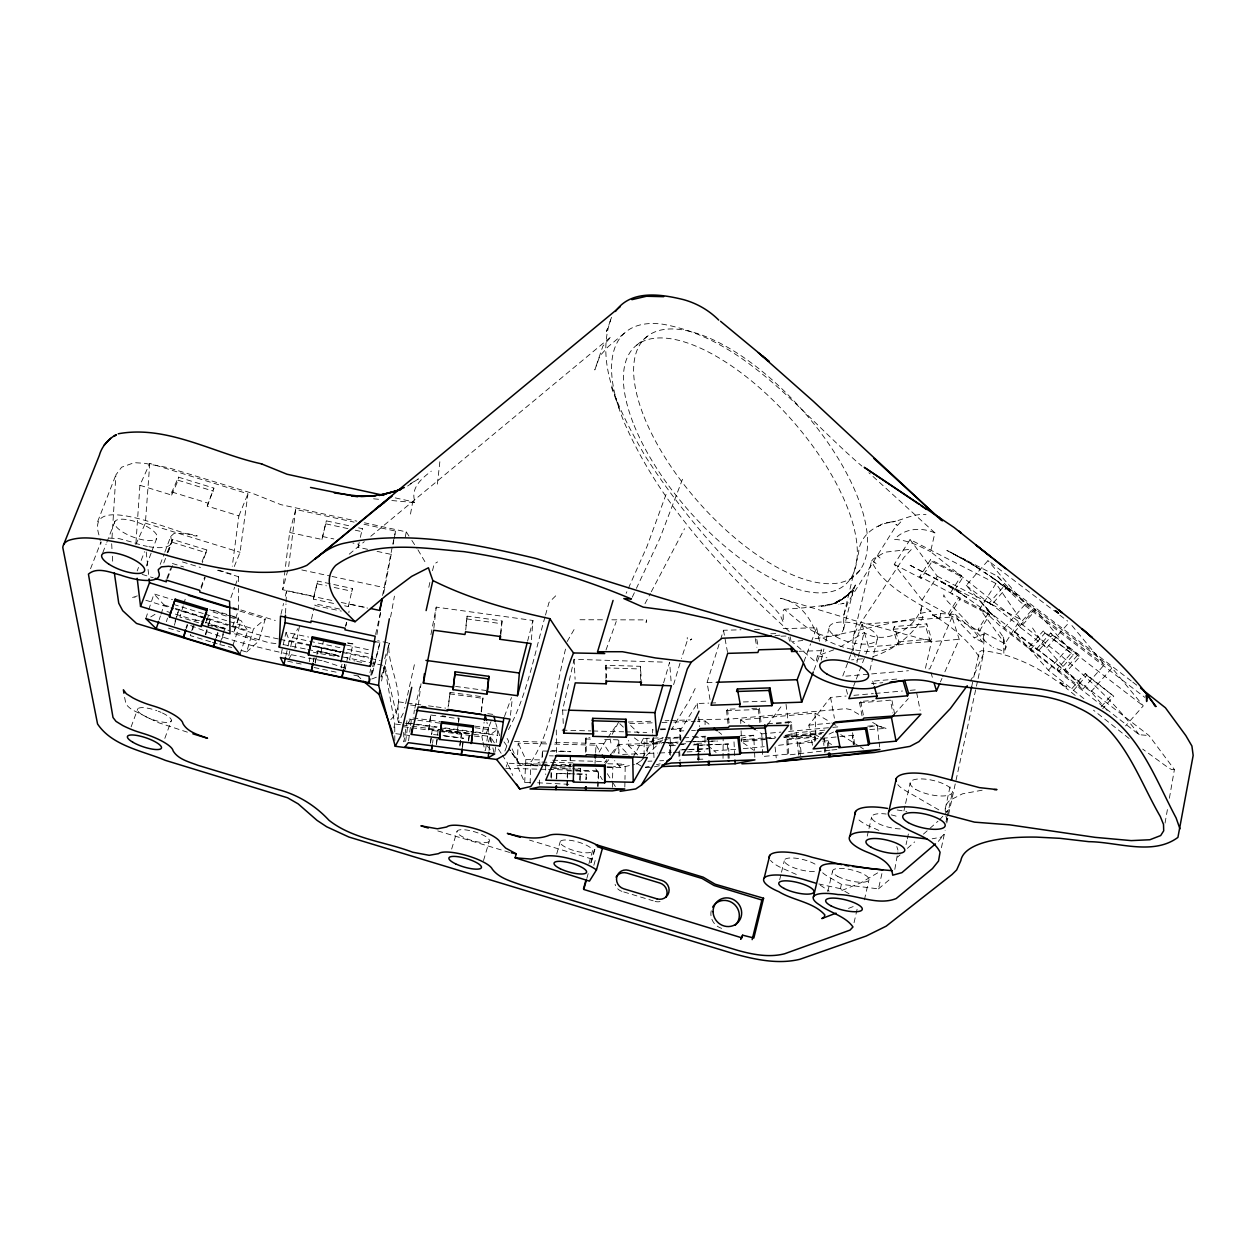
<?xml version="1.0" encoding="UTF-8"?>
<svg xmlns="http://www.w3.org/2000/svg" width="1256" height="1256" viewBox="0 0 1256 1256"><rect width="100%" height="100%" fill="white"/><g stroke="black" fill="none" stroke-linecap="round" stroke-linejoin="round"><path stroke-width="0.75" stroke-dasharray="5 3.75" d="M637.655 754.887L628.659 745.813L628.659 740.286M644.108 755.641L644.14 738.45L663.419 737.759M653.214 737.46L653.199 744.918L652.429 734.854M652.429 733.002L652.445 729.281L653.23 730.003M669.495 754.62L669.527 744.981L677.11 744.698M670.343 755.421L670.39 745.766L669.527 744.981M679.826 739.454L679.889 728.307L672.038 728.59M680.673 740.192L680.721 729.03L679.889 728.307M694.16 744.07L698.854 744.714L698.776 760.147L697.865 759.331L697.896 753.569M697.912 751.638L697.959 743.945M705.009 737.523L704.977 743.018L693.752 743.426M705.087 724.681L705.118 721.007L697.268 721.274M723.032 758.373L723.173 737.508M612.426 787.214L612.567 779.882M612.598 778.045L612.818 767.039L625.253 764.182L624.97 779.427M624.829 787.041L624.939 781.326M567.398 785.628L567.508 780.023M567.555 778.155L567.712 770.682L567.005 778.28M585.751 779.646L586.426 774.151L586.317 779.521M597.573 786.46L598.484 771.435L598.186 786.35M539.405 785.047L539.53 779.301M556.204 778.94L556.832 773.429L586.426 774.151M556.706 778.83L556.832 773.429M566.849 785.738L566.974 780.149M530.142 783.461L530.582 765.014L539.923 762.062M978.126 678.491L983.479 653.779L984.092 633.856L974.232 637.907L959.38 622.301L955.408 614.467L944.873 613.807A84.717 25.905 -11.7 0 1 940.807 613.635L932.721 615.173L931.041 611.232C909.218 598.044 882.434 584.574 871.507 561.149L873.485 558.732L884.993 552.2L911.683 549.108L903.833 557.57L856.498 629.46L853.625 635.662L852.588 643.292L853.452 650.498M611.546 317.328C593.476 365.056 621.798 415.218 645.129 455.944C680.689 511.679 724.728 561.432 772.848 606.585L780.086 614.875L783.304 622.301L783.116 610.95L784.231 609.254C799.617 621.406 820.184 643.559 841.159 634.029L843.655 629.099L843.749 615.33L858.633 552.609C859.434 536.296 874.945 524.631 889.923 522.465L886.485 522.7M285.536 613.321L285.976 603.932M286.054 602.064L286.588 590.791L333.704 600.855M530.236 782.598L524.694 782.472L517.095 765.312L518.178 743.16L551.258 744.023M524.694 782.472L525.824 759.55L518.178 743.16M542.043 757.651L542.419 750.193L542.451 758.467M550.85 777.291L551.149 771.498M551.29 778.17L551.792 768.499M570.616 755.453L570.036 766.615L570.161 754.636M579.707 779.898L580.319 768.342L572.595 768.154M111.988 537.898L115.897 474.878L121.612 467.216L134.235 462.679L144.409 463.291L168.304 467.687L252.723 493.435L280.842 504.645L356.845 521.146M580.194 780.792L580.319 768.342M595.03 763.554L595.234 759.88M595.627 752.532L596.019 745.185L553.205 744.07M894.806 869.419L897.867 851.898M135.962 542.749L139.903 485.287L149.762 463.417L247.95 493.812L240.053 552.295L232.721 570.381M135.836 544.664L145.366 523.14L149.762 463.417M531.398 639.712L532.952 620.464L436.225 607.119L430.714 635.677M139.903 485.287L171.648 495.084L171.915 492.007L178.431 477.154L213.897 488.129L207.256 506.09L238.891 515.871L232.266 566.252M168.273 552.059L172.716 539.468L206.863 549.971L202.467 562.578M171.648 495.084L178.148 480.247L178.431 477.154M500.532 633.448L502.07 620.935L467.138 616.115L465.489 629.303M500.814 634.83L502.07 620.935M465.725 630.025L467.138 616.115M510.47 715.261L512.354 697.928M207.256 506.09L213.897 488.129M437.386 484.11L439.961 460.748M433.854 628.314L436.225 607.119M481.142 711.477L483.12 696.845L450.088 692.433L448.094 707.081M481.409 711.932L483.12 696.845M448.518 705.652L450.088 692.433M333.625 603.445L313.451 599.143L313.843 596.38L282.694 589.739L289.634 532.481L295.709 509.449L354.129 522.119M295.709 509.449L288.597 567.115L282.694 589.739M1003.23 637.106L1005.993 646.699L1003.874 653.528L1003.466 637.499L999.729 631.972M413.899 713.816L414.37 710.08M418.358 705.009L421.011 683.766M348.87 612.692L349.074 611.075M489.055 750.507L491.19 733.991L497.925 729.171L496.199 742.516M494.958 752.046L495.947 744.415M462.208 747.43L462.915 742.061M462.475 747.21L463.181 741.841M468.362 741.04L469.336 733.598L442.159 730.034M468.661 740.805L469.383 735.215M432.566 743.317L433.037 739.721M436.303 744.431L437.292 736.974M437.543 735.105L438.281 729.516M436.539 744.211L437.528 736.738M405.625 741.48L408.106 723.064L411.654 717.804L440.401 721.588M408.561 740.757L410.367 727.365M410.618 725.45L411.654 717.804M289.634 532.481L321.944 539.452L326.325 520.863L351.005 526.201M313.451 599.143L317.69 581.073L352.418 588.515L351.963 591.262L333.704 587.353M321.944 539.452L326.325 520.863M428.704 730.034L430.792 714.334L428.704 730.034L411.262 727.742M430.29 743.317L432.252 729.736L431.829 733.959M430.588 742.61L431.577 735.686M457.341 729.249L456.917 733.74L458.267 724.382M458.424 721.792L458.974 718.055L455.206 717.553M458.534 722.514L459.084 718.777L438.375 716.03M459.822 745.201L461.502 733.582L439.569 730.694M459.947 746.001L461.502 733.582M482.665 740.443L481.943 737.021L484.11 722.263M485.475 750.554L486.606 742.908M486.888 740.993L488.568 729.532L486.888 722.2M344.631 605.8L348.305 606.585L348.76 603.838L366.988 607.731M367.615 549.312L358.164 547.271L358.651 544.303L352.92 543.063M376.91 634.641L380.521 612.74M358.604 527.85L362.403 528.666L361.916 531.649L350.534 529.184M1165.034 823.135L1167.719 807.828M1169.383 798.251L1174.407 769.535L1149.02 735.561L986.761 609.976L992.507 614.749L981.093 602.032L908.543 564.415L958.25 591.089L939.347 580.508L966.79 597.322L951.624 586.992L979.837 606.868L1000.012 625.928L1139.145 734.697L1149.02 735.561M390.585 617.12L394.431 596.129M405.248 537.317L406.238 531.869L364.444 522.794M410.492 514.065L412.533 502.902L413.412 501.882L415.265 502.651C409.692 488.804 421.325 478.599 431.295 471.157M381.557 681.003L384.415 665.649L346.122 657.563M382.562 595.454L394.368 536.438M383.63 593.444L391.684 551.886M393.097 544.319L393.819 540.551M394.164 538.651L395.593 531.1L363.549 524.16M984.092 633.856L982.475 642.146L974.232 637.907M1075.215 695.432L1066.061 688.053L1066.391 686.373A7.458 2.857 11.2 0 0 1060.3 682.667L1063.471 685.964L1066.391 686.373M646.636 619.899L646.102 622.458L646.636 619.899L611.342 619.82M288.801 655.758L290.309 648.504M290.686 646.699L292.57 637.64L297.876 628.597M294.909 648.284L299.635 625.582M315.162 662.21L316.653 655.145M315.13 663.294L316.606 656.244M316.967 654.47L317.705 650.953L338.304 655.302M313.294 652.162L320.641 653.717L323.75 639.728M1005.554 648.834L1005.993 646.699L1004.062 650.325L1002.571 650.796L993.182 647.374M345.07 669.605L347.676 657.28M347.551 642.774L352.952 643.92L349.482 659.808L354.977 660.97M414.386 664.722L404.62 708.149M371.682 675.116L379.909 642.617L376.094 641.8M379.909 642.617L371.949 675.351M393.929 727.664L394.729 723.958L384.415 665.649L380.238 680.407M945.25 808.848L950.619 784.058M971.626 686.844L973.274 679.229M973.698 677.314L979.272 652.1L981.423 650.687C1011.064 652.885 1040.094 667.957 1063.471 685.964M946.003 821.895L946.804 818.158M947.197 816.29L952.425 792.018M369.908 672.635L370.677 669.04M370.803 675.257L374.037 660.342M941.403 847.737L945.109 830.624M946.757 823.01L977.702 680.391M341.13 668.019L341.962 664.22M343.924 667.878L344.725 664.236M343.987 668.223L344.772 664.581M565.53 649.085C555.984 686.687 552.923 728.37 531.398 761.481L520.392 765.108L511.663 752.721M309.274 661.645L309.996 657.469M313.262 661.41L314.063 657.767M313.372 661.771L314.173 658.128M428.783 587.321L430.023 581.764M432.472 570.679L434.199 563.96L437.559 561.934M281.187 653.921L282.788 646.699M283.197 644.893L286.007 632.27L308.631 637.059M285.96 655.412L287.624 647.939M288.032 646.071L289.288 640.45L286.007 632.27M375.607 634.437L380.427 612.724M906.047 844.597L906.879 840.782M907.303 838.882L908.999 831.252M940.807 613.635L939.661 618.737L933.13 615.095C950.729 625.943 968.298 639.791 979.57 657.642L978.644 654.439M822.696 872.763A31.447 9.216 13.7 0 0 826.589 875.668L841.41 884.334L878.478 888.871L882.748 869.89M903.928 810.889L905.183 805.316M905.592 803.447L910.16 783.022M563.253 723.503L562.641 710.033L574.086 659.29L665.711 662.179M925.437 668.27L931.465 641.486L854.284 620.448L780.478 598.264C797.419 601.545 809.068 615.095 814.956 630.795A41.652 16.312 13.4 0 0 849.794 648.85A41.652 16.312 13.4 0 0 888.808 648.19L897.035 645.192L907.35 643.355L931.465 641.486M345.604 626.32L346.468 622.505M345.84 626.022L346.703 622.207M854.049 922.689L857.361 908.104M864.411 899.814L869.042 879.42M394.776 534.648L395.593 531.1M1139.145 734.697C1112.581 699.592 1079.375 670.155 1045.149 642.742L930.57 551.667L934.888 532.874L868.869 472.711M867.237 836.135L868.555 830.436M868.979 828.536L871.586 817.154M921.888 605.957C916.519 628.816 885.339 646.086 864.065 632.569L840.766 646.714M872.857 656.605C893.644 650.027 911.872 636.007 923.066 617.23L920.491 613.352L922.108 606.303M849.119 893.785L840.405 888.683L841.41 884.334M311.488 619.067L314.157 607.637M827.783 891.619L832.54 871.319M869.937 670.155L877.504 638.048M348.305 606.585L352.418 588.515M853.625 635.662L871.507 561.149M856.922 662.493L857.817 658.741M858.272 656.857L864.065 632.569M280.952 614.325L283.558 603.461M285.285 596.223L286.588 590.791M358.164 547.271L359.907 539.091M360.315 537.364L362.403 528.666M843.655 629.099L853.735 588.436L852.196 593.743L855.367 584.966L850.783 592.534L854.818 586.615L846.497 596.412L835.57 603.382L846.497 596.412L851.772 591.356C843.828 599.756 833.136 605.643 821.44 606.24L837.297 602.472L833.796 603.571L841.787 599.677L848.711 594.198L833.796 603.571L841.536 599.976L829.51 604.937L803.605 607.826A495.728 199.641 -8.2 0 1 788.517 608.972L784.231 609.254M414.825 708.196L420.791 683.704M779.678 879.797L781.059 874.113M781.515 872.213L784.278 860.847M687.016 641.423L681.427 658.489M833.874 649.776L817.53 655.82L815.945 662.242L792.191 641.816L802.788 640.45M821.173 660.216L823.936 648.96M825.773 641.455L828.991 628.314M605.879 678.491L605.91 665.24L640.403 666.324L641.376 680.469M313.843 596.38L317.69 581.073M527.614 641.11L532.952 620.464M544.994 616.932C534.224 654.863 527.143 694.898 508.319 729.877M545.496 615.079L548.998 602.488L557.162 594.386M640.419 679.543L640.403 666.324M590.712 862.856L594.857 847.973M586.835 878.431L588.295 873.171M591.231 862.621L596.207 844.707M593.837 865.321L595.297 860.046L529.483 840.091M588.923 863.704L592.377 851.285A16.815 4.679 15.8 0 0 570.46 840.343A16.815 4.679 15.8 0 0 566.173 847.533A16.815 4.679 15.8 0 0 592.377 851.285M556.722 853.954L560.255 841.551M384.729 658.725L389.234 643.15L377.726 640.701M166.436 621.689L167.472 618.125M663.623 682.809L669.605 662.305L671.285 683.814M183.219 605.894L179.938 617.073L199.767 623.149M183.768 604.042L185.951 596.584M210.584 641.785L190.331 635.583L193.911 623.416M192.608 629.837L194.649 622.898M205.67 623.117L207.648 616.429M206.973 620.543L209.187 613.022M212.437 642.334L219.8 644.595L223.898 630.685M222.014 638.833L225.091 628.424L201.18 621.108M231.528 608.532L265.299 618.894L258.673 641.172L233.49 633.464L238.577 617.936L210.286 609.27M238.577 617.936L233.49 633.464M241.011 650.31L246.616 652.021L253.476 628.926L265.299 618.894M483.497 860.596L489.322 841.049A16.862 4.553 16.5 0 0 466.667 830.028A16.862 4.553 16.5 0 0 463.621 837.344A16.862 4.553 16.5 0 0 489.322 841.049M673.593 684.661L680.862 660.358M451.658 849.04L457.058 831.284M710.033 699.561L707.05 682.558L719.955 641.471M720.552 639.602L723.487 630.261L740.946 629.79M843.749 615.33L847.894 602.409L893.974 529.121L901.102 521.554M240.006 654.313L247.73 630.606L241.026 620.574L209.548 610.934M606.946 329.951L606.46 331.411L611.641 317.376M216.126 637.232L217.885 631.894M216.519 637.703L218.261 632.38M232.988 645.239L241.026 620.574M186.453 628.518L187.631 624.954M205.293 634.374L208.339 625.096M208.951 623.243L210.16 619.538L178.76 609.914L173.862 624.75M205.717 634.861L210.16 619.538M174.364 625.268L178.76 609.914M186.014 628.016L187.175 624.467M145.79 618.58L148.13 611.531M148.71 609.772L153.986 593.915L172.496 599.583M159.229 619.585L160.438 615.942M161.051 614.121L164.081 604.984L153.986 593.915M491.033 721.572L485.962 733.881M403.302 713.173L398.466 722.404L438.564 727.679M488.333 741.966L490.264 736.503L471.157 733.991M232.627 626.477L238.514 610.055L238.483 588.467M606.004 650.011L616.225 621.485M230.869 597.715L234.668 587.211M235.296 585.453L238.452 576.692L216.22 569.863M164.834 738.387L171.428 720.222M666.057 494.393L647.044 546.344L626.147 593.35M200.991 587.054L204.649 577.085M201.196 588.42L205.262 577.368M131.111 726.863L137.83 708.698M504.441 716.548L511.49 697.52M167.613 578.514L172.559 565.279M850.657 654.894L842.603 676.45L869.733 674.08M851.317 653.089L862.056 624.358L952.095 616.947L959.207 639.32L942.769 676.607M163.782 563.002L167.064 554.304M167.707 552.562L171.632 542.121M166.844 578.419L170.565 568.466M803.871 661.802L810.591 643.873M811.266 642.083L816.635 627.733L779.756 628.738M160.219 564.399L164.159 553.912M164.819 552.153L170.753 536.406L173.956 533.502L185.904 533.235L197.255 535.857C186.704 538.432 81.483 486.433 99.632 536.971M146.261 565.985L151.128 553.142M151.819 551.305L156.686 538.463A22.639 7.677 20.5 0 0 129.572 520.078A22.639 7.677 20.5 0 0 121.298 531.1A22.639 7.677 20.5 0 0 156.686 538.463M137.187 570.915L138.521 567.429M141.174 560.443L144.503 551.698M682.479 479.258L659.698 538.793L636.415 588.373M813.967 670.202L821.471 650.639L820.655 646.824M853.593 686.153L855.634 680.815M856.325 679.025L865.196 655.868M865.886 654.093L868.603 646.966L862.056 624.358M504.881 751.057L508.664 741.181L505.823 736.173M102.757 552.766L106.132 544.052M106.823 542.309L114.94 521.397M97.623 521.711L115.897 474.878M90.542 568.733L101.029 541.807L100.778 544.319L99.915 538.808M506.278 766.6L507.597 763.255L502.51 755.39M896.768 679.056L872.732 681.16L871.743 683.672L882.811 682.699M868.603 646.966L897.789 644.501L893.22 629.256L894.303 626.556L926.802 623.855L931.512 639.053L930.366 641.753L959.207 639.32M352.952 643.92L347.3 643.386M897.789 644.501L898.872 641.8L894.303 626.556M238.891 515.871L247.95 493.812M567.178 641.518L575.17 627.655M930.366 641.753L925.672 626.571L926.802 623.855M202.106 561.369L206.863 549.971M952.095 616.947L929.785 668.867L925.908 669.197M167.127 552.452L172.716 539.468M940.414 681.93L941.984 678.381M983.479 653.779L974.389 674.394L970.323 680.878M585.641 752.265L585.469 738.968L586.097 737.633L589.928 737.743M632.255 597.228L635.583 590.147M943.633 596.867L943.774 594.81L946.522 600.227L985.144 641.141L991.392 646.259M320.641 653.717L338.209 656.731M695.196 688.492L689.293 700.613L671.52 729.438M317.705 650.953L339.905 656.37M599.128 752.061L606.711 739.093M644.987 603.728L650.373 593.491M651.283 591.796L684.536 528.697M612.174 734.32L618.47 722.373M613.776 753.066L618.454 744.463L661.739 743.112M632.726 757.918L643.92 737.523M288.582 659.573L292.193 653.12M636.195 764.088L640.858 760.885L653.779 737.931M680.893 740.271L679.951 730.961L697.253 703.486L708.777 703.093M988.409 613.163L978.032 629.554L1004.973 643.747L1020.437 619.287L995.977 583.506L910.082 539.578L894.241 564.337L922.092 600.085L979.288 631.25L989.65 614.89L988.409 613.163L919.785 576.52L930.57 559.626L961.484 575.515L962.818 577.399L952.001 594.418M948.217 613.839L958.532 597.62L959.82 599.363L989.65 614.89M949.52 615.566L959.82 599.363M995.977 583.506L979.853 608.909L1004.973 643.747M894.241 564.337L921.197 578.372L931.968 561.526L930.57 559.626M922.092 600.085L937.306 576.237L910.082 539.578M950.635 592.565L961.484 575.515M728.009 723.754L726.565 710.629L727.538 709.2L738.779 708.824M607.778 737.57L617.387 723.896M759.88 722.64L758.389 709.546L759.409 708.133L748.152 708.51M767.463 724.885L782.205 705.103M604.607 762.58L606.915 759.566M611.531 753.522L618.454 744.463L629.036 755.358M1174.407 769.535L1171.77 769.645L1168.002 767.526L1142.709 749.11M812.491 745.263L808.864 725.136L830.561 697.41L846.104 696.028M862.024 715.794L859.591 702.905L860.784 701.476L874.286 700.267M605.565 763.554L609.207 759.174M1028.947 647.17L1043.218 630.967L1073.315 654.863L1058.902 671.206L1004.36 627.969L966.225 585.406L987.985 560.6L1053.596 610.432M1004.345 585.814L1006.292 588.075L991.439 604.968L989.477 602.754L1004.345 585.814L1033.515 608.108L1035.415 610.353L1020.39 627.435L1046.719 647.861L1082.751 689.199L1104.354 664.707L1070.426 623.761M1004.36 627.969L1025.288 604.183L987.985 560.6M1020.39 627.435L1018.459 625.237L1033.515 608.108M1083.881 698.634L1048.415 670.249L1014.456 632.066L1034.818 608.909L1112.031 667.925L1143.274 705.872L1125.564 725.905M1030.752 649.211L1044.992 633.04L1043.218 630.967M1050.628 633.008L1052.355 635.018L1038.461 650.796L1036.718 648.818L1050.628 633.008L1078.355 654.329L1080.05 656.323L1065.999 672.258L1091.009 691.758L1108.938 712.482M1046.719 647.861L1069.217 622.301M1048.415 670.249L1068.055 647.97L1034.818 608.909M1058.902 671.206L1057.128 669.197L1071.572 652.822M1065.999 672.258L1064.287 670.296L1078.355 654.329M1071.855 688.633L1085.231 673.452L1113.758 696.185L1102.721 708.698M1073.456 690.455L1086.817 675.32L1085.231 673.452M1091.009 691.758L1112.031 667.925M1101.151 706.893L1112.204 694.348M894.068 714.664L908.308 698.587M938.342 841.394L943.947 834.534L940.995 837.171L932.188 838.804M433.54 734.572L441.233 735.31M390.789 719.641C410.728 700.487 385.466 665.743 389.234 643.15L383.363 674.535L380.945 676.403M640.858 760.885L645.003 756.881M646.4 755.562L663.011 739.564M850.124 579.299L860.172 569.91M246.616 652.021L258.673 641.172M897.553 857.094L900.112 854.834M907.397 848.365L914.682 841.897M923.411 834.141L937.981 821.22M939.441 819.933L949.457 808.958L946.49 811.69M878.478 888.871L891.76 877.693M624.248 333.217L608.187 346.672L599.819 355.982L594.795 369.939L602.896 346.091L611.248 336.577L370.332 536.657M636.729 345.149L647.264 336.341M349.246 554.163L364.303 541.65M219.8 644.595L231.685 647.468M225.091 628.424L209.674 624.436L229.848 630.779M407.603 486.025L418.421 478.866L409.236 484.455M150.751 616.932L155.634 613.933M878.211 526.437L882.434 523.893M877.677 872.873L860.8 882.827L839.463 891.415M137.312 595.894L131.833 597.73L135.114 597.416M371.745 679.025L377.475 676.78M829.086 734.116L833.544 732.013M848.491 908.386L855.587 905.655M817.892 738.434L802.223 742.469L777.59 745.42M662.681 738.104L642.491 743.803L634.374 737.9M653.999 757.651L653.308 742.971L662.666 740.381M664.534 739.863L670.155 738.308L681.82 737.884M698.148 760.178L697.425 745.358L705.872 744.839M741.103 738.308L753.694 735.278L754.464 750.413M785.173 735.372L796.226 732.75L825.161 730.081M697.425 745.358L728.464 744.007L728.841 751.418M645.427 767.165L649.116 766.333M656.48 764.653L660.169 763.821M654.423 766.835L660.059 765.579M607.072 767.228L620.558 767.557L634.453 764.48M869.576 726.989L877.222 725.293L878.87 740.177M800.323 755.814L799.004 743.521L800.119 743.285L801.25 753.836M920.491 613.352L931.041 611.232M828.85 745.923L828.269 740.663L827.107 740.914L828.253 751.418M854.551 744.384L853.546 735.278L852.29 735.545L853.295 744.635M862.527 658.788L851.584 659.855M840.578 603.979L844.016 603.288L838.851 604.309M923.066 617.23C886.187 622.788 850.328 633.275 813.574 638.959M982.129 790.212L962.488 793.823L949.928 800.229A102.898 33.457 11.8 0 0 945.47 812.082M735.702 749.361L713.565 750.853M743.317 748.639L764.26 746.676M829.981 750.193L788.517 754.95L787.371 754.181L762.706 756.505L761.78 733.881L756.897 730.631M831.865 750.005L839.385 749.298M808.864 725.136L829.996 723.205M761.78 733.881L780.981 732.107M788.658 731.416L830.891 727.538M832.822 727.365L838.568 726.832L831.833 722.922M867.582 726.188L877.222 725.293M740.616 740.02L763.726 737.884M765.658 737.712L775.297 736.832M784.922 735.938L823.465 732.389M766.27 738.638L775.8 737.759M783.414 737.052L821.848 733.598M774.638 738.293L740.695 740.224M784.341 737.398L821.204 733.991M869.733 729.516L886.03 728.386L876.719 725.513L886.03 728.386M743.395 741.558L765.438 739.533M767.589 723.754L790.464 721.682L791.029 736.361L792.144 737.068L815.803 734.87L818.943 736.801M787.371 754.181L786.774 738.952L814.39 736.409L815.568 737.131L815.709 740.946M786.774 738.952L787.92 739.69L815.568 737.131M853.546 735.278L823.151 738.245L823.936 745.546M799.004 743.521L815.128 741.888M822.649 741.181L828.269 740.663M774.999 635.599L782.614 634.924M859.591 702.905L890.394 700.142L892.875 712.984M740.789 723.503L740.632 719.845L814.987 713.141L830.153 721.933M776.302 723.754L791.578 722.357L792.144 737.068M887.207 522.653L895.763 521.146L892.623 521.915C903.708 519.576 914.384 513.186 926.017 514.709M853.892 695.337L873.328 693.61M875.259 693.438L902.467 691.02M910.255 690.329L916.079 689.811L920.161 710.409M871.664 673.923L908.481 670.72M893.22 629.256L925.672 626.571M898.872 641.8L931.512 639.053M622.599 754.401L657.767 753.035M659.714 752.956L671.442 752.501M673.389 752.423L679.245 752.187M687.063 751.889L704.632 751.198M648.002 761.23L651.911 761.089M659.714 760.791L663.623 760.634M697.865 759.331L705.605 759.048M645.505 767.51L653.214 767.212M683.751 737.806L691.522 737.523M693.469 737.46L705.118 737.037M740.098 735.78L753.694 735.278M653.308 742.971L664.817 742.563M666.748 742.484L678.256 742.076M685.933 741.794L691.695 741.574M693.61 741.511L707.05 741.024M663.027 742.83L679.072 742.469M690.156 741.841L706.029 741.495M707.96 741.417L717.584 741.071M652.413 744.164L660.232 743.882M668.066 743.599L677.863 743.238M628.659 745.813L653.199 744.918M680.658 743.913L686.263 743.709M679.009 744.635L686.592 744.353M670.39 745.766L676.073 745.562M693.155 744.934L698.854 744.714M707.756 744.777L728.464 744.007M687.346 749.471L679.606 749.769L680.124 760.477M689.277 749.408L708.604 748.686M680.673 749.91L686.467 749.691M688.398 749.612L707.693 748.906M628.157 722.043L653.387 721.164M665.036 720.756L668.914 720.63M670.861 720.552L690.266 719.892M698.022 719.625L730.034 719.091L845.947 708.667L850.862 709.703L860.91 715.575M652.194 722.844L628.675 723.66L638.519 733.08M661.99 722.498L671.787 722.169M673.75 722.09L695.306 721.352M660.279 728.998L670.076 728.653M660.562 729.736L669.731 729.422M671.552 729.359L680.721 729.03M679.951 730.961L683.829 730.819M691.569 730.537L695.447 730.395M665.35 737.696L680.768 737.131M692.339 736.723L705.841 736.236M710.708 703.03L718.385 702.779M743.348 701.947L768.311 701.115M726.565 710.629L758.389 709.546M707.05 682.558L716.846 682.259M799.083 651.299L821.471 650.639M754.526 629.429L760.351 629.272M770.76 633.778L776.365 633.621M781.012 636.18L788.47 635.976L789.522 641.157M711.461 741.071L715.37 741.04M109.225 538.086L119.43 538.714L132.885 542.372A37.994 12.874 20.5 0 0 147.36 546.391M579.989 619.742L603.508 619.805M537.631 782.771L572.265 784.466M551.729 750.444L570.805 751.716L550.285 751.198M542.827 751.01L548.417 751.151M549.453 755.814L553.331 755.908M525.824 759.55L541.179 759.927M552.687 760.21L606.413 761.56M541.87 762.109L572.893 762.879M607.794 763.758L625.253 764.182M540.457 764.072L507.597 763.255L512.793 775.501M542.388 764.119L550.128 764.307M552.059 764.355L571.386 764.841M541.666 765.092L549.108 765.281M556.549 765.469L569.565 765.783M530.582 765.014L542.325 765.297M544.288 765.344L554.069 765.595M556.031 765.642L571.7 766.019M606.946 766.898L612.818 767.039M537.725 765.532L520.392 765.108L508.947 748.623L517.645 761.215L511.663 747.854M545.434 765.72L549.28 765.815M551.211 765.862L572.406 766.38M517.095 765.312L538.227 765.83M551.337 767.636L570.664 768.107M553.723 768.546L571.135 768.97M573.081 769.017L580.822 769.206M567.178 770.823L598.484 771.435M556.33 773.57L574.793 774.01M576.63 774.057L585.861 774.277M562.076 730.144L590.932 730.913M592.848 730.976L623.635 731.793M625.551 731.856L646.714 732.421M585.469 738.968L591.215 739.125M604.623 739.47L618.03 739.831L618.282 753.098M514.473 741.338L547.38 742.186M555.121 742.39L603.508 743.662L609.553 752.894M562.641 710.033L566.472 710.142M505.619 768.264L546.69 769.394M548.652 769.457L599.489 770.854M605.251 667.878L639.681 668.946M391.825 500.532L415.265 502.651M373.582 498.805L380.819 499.495M275.912 643.606L268.674 642.68L231.685 631.344M283.134 644.548L305.899 649.054M400.46 724.712L394.729 723.958L394.808 740.569M402.36 724.963L410.005 725.968M411.921 726.219L469.242 733.74M428.641 729.296L438.014 730.521M403.521 726.722L409.33 727.491M432.315 730.505L437.826 731.228M439.647 731.479L481.943 737.021M443.101 735.561L463.652 738.261L442.866 735.796M409.425 735.498L394.4 733.488M420.823 704.82L397.869 701.774L398.466 722.404L384.729 664.958M428.469 705.841L434.215 706.594M436.13 706.845L445.692 708.117M487.783 713.691L493.514 714.46M410.508 704.993L416.254 705.746M442.065 715.826L445.817 716.312M430.855 715.041L436.507 715.794M474.925 726.141L497.925 729.171M440.134 723.158L407.195 718.825L403.914 741.856L403.663 732.405M475.004 727.742L488.568 729.532M408.106 723.064L437.088 726.879M444.828 727.883L473.81 731.699M475.741 731.95L491.19 733.991M440.464 727.93L469.1 731.683M471.016 731.934L497.753 735.451M438.517 729.265L469.634 733.347M455.567 686.42L486.072 690.502M449.679 693.893L482.649 698.289M466.541 618.878L501.411 623.683M897.192 809.979L906.801 811.486M840.405 888.683L818.849 883.973M817.53 655.82L826.919 657.783M346.326 645.035L370.834 650.231M292.57 637.64L307.72 640.858M309.62 641.251L339.921 647.672M347.504 649.274L368.322 653.685M289.288 640.45L344.16 652.068M346.059 652.461L368.762 657.265M340.69 652.052L312.509 646.086L340.753 652.429M280.151 639.32L340.486 652.084M342.37 652.492L368.762 658.066M370.646 658.474L380.081 660.468M307.814 649.462L338.461 655.946M341.773 656.762L347.41 657.956M356.798 661.363L362.293 662.509M322.038 660.703C276.791 652.366 231.685 642.35 188.981 624.813M287.671 661.19L302.931 664.408M353.815 675.116L359.514 676.325M314.063 667.501L338.429 672.635M341.255 602.472L367.631 608.108M339.622 609.05L315.052 603.822L314.911 605.471L341.318 611.091M301.817 569.957L330.155 576.033M332.039 576.441L384.917 587.777M317.281 583.836L326.403 585.798M278.267 638.927L257.7 634.515L175.652 609.38M325.885 523.846L348.634 528.776M322.368 536.469L333.829 538.95M377.067 551.353L390.302 554.21M395.248 497.894L414.229 502.039M323.907 661.174L346.405 668.585M509.622 852.447L435.706 830.295M623.761 891.933L653.199 900.835M187.38 732.17L157.644 722.404L132.414 709.938A31.761 8.729 19 0 1 125.883 703.69L124.47 696.719M173.501 604.419L203.268 613.54M205.121 614.106L227.446 620.951M229.299 621.516L253.476 628.926M164.081 604.984L173.375 607.841M175.228 608.406L230.994 625.472M232.847 626.053L247.73 630.606M145.806 600.242L173.783 608.815M199.343 620.543L194.931 619.93L198.621 621.061M166.97 611.546L200.254 621.736M207.633 624.844L218.23 628.079M168.602 628.188L179.844 631.611M145.366 523.14L240.053 552.295M172.464 542.341L206.534 552.828M218.701 570.145L231.261 574.008M182.403 561.919L200.442 567.461M172.417 563.489L183.564 566.927M142.116 574.385L153.311 577.823M232.564 607.402L275.284 620.495M232.957 608.344L238.514 610.055M209.611 609.741L230.869 616.241M232.643 616.79L237.949 618.423M178.148 480.247L213.551 491.206M171.915 492.007L207.585 503.028M934.888 532.874C921.668 527.096 904.461 527.944 894.523 539.405C907.444 540.033 919.266 545.858 930.57 551.667M796.288 874.427L784.262 869.152A33.645 9.875 14.1 0 1 770.525 860.36M878.855 830.404L873.721 828.112A36.942 11.759 13.2 0 1 856.733 817.703M1131.232 680.956L1022.604 597.982L1002.995 584.37L1010.923 590.179L997.484 576.206L946.851 550.395L975.111 565.671L950.133 552.043L979.947 568.984L963.493 558.747L999.383 582.439L984.83 572.344L1003.324 585.783L1011.096 592.44L994.642 579.079L1007.281 589.143L1020.767 602.315L1144.86 697.378M931.968 561.526L962.818 577.399M937.306 576.237L1020.437 619.287M932.721 615.173L934.794 616.288M933.192 615.205L939.661 618.737L939.001 618.25M820.231 885.15L829.196 891.179M872.622 722.42L879.326 726.329M820.513 737.759L831.519 744.494M790.464 721.682L791.578 722.357M636.98 763.522L643.574 767.589M840.751 734.634L858.617 745.891M860.25 746.912L863.5 748.969M740.632 719.845L747.132 724.163M743.065 742.783L753.631 750.177M938.813 809.869L907.099 791.547A36.283 12.152 12.8 0 1 897.805 784.639M1059.844 615.173L1067.663 621.108M1132.771 682.134L1138.988 686.875M1006.292 588.075L1035.415 610.353M1025.288 604.183L1104.354 664.707M1052.355 635.018L1080.05 656.323M1068.055 647.97L1143.274 705.872M1044.992 633.04L1073.315 654.863M1086.817 675.32L1113.758 696.185M989.477 602.754L1018.459 625.237M966.225 585.406L991.439 604.968M1036.718 648.818L1064.287 670.296M1014.456 632.066L1038.461 650.796M1057.128 669.197L1082.751 689.199M1129.128 738.512L1093.521 710.19M705.118 721.007L711.131 725.874M718.668 731.95L721.682 734.383M955.408 614.467L973.635 630.591L982.475 642.146M1060.3 682.667L1066.061 688.053M707.756 745.389L716.093 752.47M789.223 631.423C724.257 572.014 661.033 505.854 625.08 424.371A175.918 76.067 48.6 0 1 662.995 324.252C746.802 339.214 800.841 414.056 861.867 466.07M357.991 676.011L360.817 678.711M619.789 723.66L623.761 727.554M620.558 767.557L614.577 760.602M997.484 576.206L1001.817 581.057M487.03 745.609L490.751 750.146M981.093 602.032L988.598 611.515M919.785 576.52L921.197 578.372M978.032 629.554L979.288 631.25M504.017 741.888L507.298 746.535M406.238 531.869L410.853 538.903M1032.526 628.016L1044.678 645.961M411.858 540.457L416.945 548.244M494.346 742.798L490.264 736.503L492.446 745.97M498.428 749.094L501.489 753.82M596.019 745.185L600.18 751.732M607.307 773.665L612.316 781.719M613.321 783.32L615.33 786.554M595.768 768.782L602.346 779.678M417.95 549.798L426.553 564.494M499.653 735.702L495.775 723.44M611.452 387.335L619.239 408.53M945.925 816.306L947.087 819.618L946.208 815.223M896.8 846.591L897.962 850.155M853.672 652.304L856.388 660.797M930.9 672.525L933.145 679.841M872.732 681.16L873.815 684.897M846.23 689.387L847.769 694.929M610.918 743.018L610.133 738.905M492.886 747.854L494.189 753.537M816.635 627.733L820.262 644.925M483.026 742.17L484.832 750.743M790.15 636.714L791.547 643.621M891.995 700.55L894.492 713.408M756.803 639.383L758.137 646.322M755.233 638.629L756.897 647.295M860.784 701.476L863.578 716.218M830.561 697.41L834.408 718.212M723.487 630.261L727.711 653.371M170.753 536.406L171.146 538.824A37.994 12.874 20.5 0 1 148.883 546.674M786.052 704.365L788.328 723.472M759.409 708.133L761.12 723.111M879.09 742.029L879.702 747.618M852.588 732.719L853.876 744.368M727.538 709.2L729.187 724.225M824.344 737.979L825.145 745.295M825.349 747.116L825.93 752.595M824.14 747.367L824.721 752.831M796.226 732.75L798.628 755.249M775.078 747.037L776.224 757.87M146.23 552.043L148.867 576.991M697.253 703.486L697.865 709.263M698.666 716.956L699.686 726.596M605.91 665.24L606.632 677.643M111.674 543.722L111.972 549.076M112.396 556.22L112.71 561.573M754.558 752.297L754.856 757.98M734.006 741.856L734.839 758.263M728.935 753.27L729.202 758.828M727.475 744.243L727.852 751.638M727.946 753.49L728.213 759.032M698.352 745.122L699.074 759.974M574.086 659.29L575.091 679.245M678.821 751.763L679.26 760.665M670.155 738.308L670.877 753.537M741.103 730.788L741.558 741.731M787.92 739.69L788.517 754.95M814.987 713.141L815.803 734.87M814.39 736.409L814.595 742.108M646.856 738.23L647.248 755.688M618.753 740.396L618.988 753.694M586.097 737.633L586.285 752.862M556.298 729.987L556.502 753.38M687.252 637.514L687.268 638.927M545.654 765.14L545.716 774.56M238.452 576.692L238.467 586.505M900.207 828.913A19.813 6.311 13.2 0 1 872.92 819.854A19.813 6.311 13.2 0 1 886.202 814.029M891.258 814.893A19.813 6.311 13.2 0 1 899.453 817.279M814.39 871.366A18.039 5.291 14.1 0 1 788.533 865.227A18.039 5.291 14.1 0 1 791.578 857.942A18.039 5.291 14.1 0 1 816.902 865.353M162.448 713.015A17.898 4.898 18.9 0 1 165.038 722.388A17.898 4.898 18.9 0 1 138.034 711.226A17.898 4.898 18.9 0 1 156.796 710.676M158.256 711.226A17.898 4.898 18.9 0 1 161.098 712.388M621.924 891.368A9.812 9.436 39.6 0 1 615.079 884.334M721.666 928.357A14.632 13.879 47.3 0 1 711.288 910.474M660.044 901.572A9.828 9.404 42.5 0 1 655.051 901.4M690.345 639.932L691.742 639.053L690.345 639.932M896.863 524.977L896.015 524.521L896.863 524.977M876.107 563.583L873.517 561.526A117.091 28.543 19.2 0 0 876.076 563.567M880.016 558.009L877.504 555.686L880.016 558.009M915.702 789.333A21.619 7.238 12.8 0 0 951.467 793.729A21.619 7.238 12.8 0 0 926.724 779.301A21.619 7.238 12.8 0 0 915.702 789.333M835.884 636.557A24.822 9.718 13.4 0 0 876.594 640.434A24.822 9.718 13.4 0 0 847.266 622.238A24.822 9.718 13.4 0 0 835.884 636.557M837.768 876.39A18.746 5.495 13.7 0 0 868.367 880.723A18.746 5.495 13.7 0 0 846.23 868.854A18.746 5.495 13.7 0 0 837.768 876.39M634.123 425.392A158.821 68.625 48.6 0 0 835.899 590.241A158.821 68.625 48.6 0 0 751.119 380.631A158.821 68.625 48.6 0 0 634.123 425.392M644.108 416.898A158.444 69.378 48.6 0 0 845.806 580.963A158.444 69.378 48.6 0 0 761.968 371.179A158.444 69.378 48.6 0 0 644.108 416.898"/><path stroke-width="1.5" d="M585.532 790.385L612.347 790.888L624.782 788.941L539.358 786.962L530.016 788.988L585.532 790.385L585.61 786.806M586.097 790.291L586.16 786.696M556.047 786.115L555.968 789.694L556.549 786.005M308.458 653.356L279.256 647.185L280.512 616.131L310.907 622.584L311.033 620.966L345.165 628.22L344.96 629.821L375.199 636.243L370.269 666.418L308.348 654.847L312.32 636.808L344.96 643.731L344.772 645.223L312.195 638.331L312.32 636.808M279.256 647.185L285.096 622.709L285.442 615.205M355.055 621.72L342.307 608.909L333.719 596.584A165.698 59.001 17.2 0 1 335.697 565.404C372.278 538.777 421.89 548.26 463.951 551.635C521.507 560.192 577.823 576.425 631.423 599.002L623.824 598.578L643.198 607.135L677.361 611.688L708.729 618.674L770.776 636.227C787.559 639.524 799.523 652.555 805.708 668.098A41.95 15.763 13.5 0 0 840.876 685.964A41.95 15.763 13.5 0 0 880.048 685.776C898.338 679.826 919.125 677.078 937.51 683.798L1034.457 695.18C1049.655 696.907 1064.633 700.895 1078.276 707.866C1122.785 727.695 1137.653 777.511 1160.246 816.4L1163.511 824.423L1163.7 830.797L1160.685 835.554L1149.868 839.746L1131.216 840.609L1095.059 837.344L1009.588 824.831L974.515 822.146L926.865 809.508A36.518 11.712 12.9 0 0 891.368 809.351A36.518 11.712 12.9 0 0 899.688 824.658C912.248 834 932.863 837.03 940.069 852.243L938.515 861.051L932.47 868.571L896.172 898.558C877.771 906 856.749 894.602 838.019 894.57A31.62 8.871 13.8 0 0 819.697 904.979C830.059 912.892 845.272 915.969 852.981 926.959L850.014 930.115L784.639 953.759C769.284 957.763 753.003 954.591 738.01 950.462L521.711 885.15C511.428 881.351 499.197 878.337 492.305 869.183A28.433 7.348 16.5 0 0 466.62 855.493A28.433 7.348 16.5 0 0 438.595 853.64L429.222 855.305L412.69 852.227C385.027 841.661 352.858 839.228 328.962 820.262C315.272 805.473 297.798 794.718 278.298 789.616L197.914 765.312C189.232 761.921 178.085 759.378 173.077 750.821A30.175 7.897 18.8 0 0 142.258 733.206L136.967 731.526A32.295 8.651 19 0 1 122.837 725.576L116.023 721.384L113.009 717.506L88.438 574.133C97.12 566.503 110.622 572.532 120.372 575.013A38.23 12.419 20.3 0 0 158.664 571.998L158.24 569.659L161.412 566.864L168.634 566.268L178.776 567.775L355.055 621.72L385.937 595.627L411.685 576.363L428.453 567.775A190.991 53.239 59 0 0 432.849 580.539C469.76 598.924 509.732 610.008 549.893 618.674L521.476 717.349L508.554 750.115L505.116 754.746L496.591 759.456L395.232 746.268L378.621 685.384L379.799 671.756L389.344 618.768M595.328 758.043L595.517 754.369M487.454 691.663L488.867 676.325L455.174 671.803L453.039 689.685L486.841 694.207L487.454 691.663L517.472 695.683L519.372 673.028L527.128 642.994M517.472 695.683L531.084 643.559L499.998 639.304L500.359 635.395M486.841 694.207L488.867 676.325M453.039 689.685L455.174 671.803M471.597 742.265L473.481 725.874L441.735 721.682L439.38 739.423L499.857 745.97L503.797 718.275M453.589 687.142L423.366 683.091L424.434 673.64M471.157 743.568L473.481 725.874M439.38 739.423L441.735 721.682M439.757 738.104L411.324 734.383L412.031 728.763M432.111 745.326L431.389 750.696L461.266 754.589L488.097 757.839L488.82 752.344M461.266 754.589L461.973 749.22M461.533 754.385L462.239 749.016M431.389 750.696L432.331 745.106M484.392 720.41L485.193 714.884L486.465 720.379M1179.933 828.834L1176.103 817.923C1153.887 776.224 1136.774 725.167 1089.957 704.695C1071.855 695.62 1052.088 690.235 1032.008 687.958C945.062 681.663 861.145 657.218 778.39 631.187C696.939 610.102 616.947 584.354 536.861 558.732L535.558 558.386C473.01 543.581 406.944 529.608 342.966 543.503C328.648 546.878 318.051 556.565 306.841 565.357C291.722 572.108 274.923 572.516 258.626 572.296C211.887 570.569 167.503 554.995 122.743 543.063C105.08 540.52 86.13 534.554 68.515 540.441A66.851 21.603 20.2 0 0 62.8 547.553L97.56 723.974C112.208 745.954 142.43 750.758 165.337 760.351L287.546 797.764L298.143 803.856L317.046 820.388L326.67 826.762L348.901 837.03L734.493 953.916C755.578 959.694 778.249 964.545 799.946 959.27L866.2 936.034L886.139 926.19L952.017 874.537L956.664 869.937L960.84 860.658A146.795 44.572 11.6 0 1 997.374 839.542A145.712 44.258 11.6 0 1 1036.655 837.124L1059.954 838.317L1088.905 841.677C1117.118 841.865 1152.882 856.043 1177.924 837.391L1193.169 755.437L1191.913 746.033L1185.868 735.655L1165.427 707.787L1140.542 688.068M392.72 733.253L379.061 694.427L379.767 690.596M370.63 608.516L379.736 610.447L381.855 599.206M423.366 683.091L433.65 630.245L464.955 634.515L465.552 631.768L500.657 636.572L499.998 639.304M411.748 687.362L400.711 736.016L395.232 746.268M951.436 780.259L971.626 686.844M343.532 669.699L341.93 676.984L369.186 682.715L369.986 678.978M312.87 663.231L311.378 670.861L341.993 677.298L343.579 670.029M311.378 670.861L312.98 663.576M311.252 670.516L283.887 664.754L285.552 657.28M370.269 666.418L372.357 656.998M426.114 610.573L432.849 580.539M888.793 811.769L896.344 778.327M341.02 661.739L344.96 643.731M379.736 610.447L382.326 599.112M626.98 734.823L625.975 719.248L592.706 718.338L593.554 733.928L563.693 733.143L575.264 682.871L606.193 683.798L606.852 681.176L641.502 682.228L640.78 684.85L671.442 685.76L656.59 735.624L626.98 734.823L626.304 737.256L592.942 736.361L592.204 722.734M308.348 654.847L312.195 638.331M849.888 836.119L855.619 811.439M813.386 897.082L820.372 867.566M764.15 878.148L769.755 855.383M752.156 939.629L761.874 900.018L763.585 898.244L715.166 884.208L703.172 877.175L596.207 844.707M763.585 898.244L753.851 937.981L742.641 935.202L740.805 939.048L742.641 935.202M411.324 734.383L418.122 706.955L447.654 710.865L448.062 709.436L510.046 719.123L499.857 745.97M592.706 718.338L592.094 720.771L625.315 721.698L625.975 719.248M592.942 736.361L593.554 733.928M583.475 888.903L585.547 881.461M586.348 880.189L583.773 889.468L741.982 937.871M428.296 828.049L420.901 825.82L437.371 828.803L446.759 826.982A28.291 7.646 16.5 0 1 474.721 828.567A28.291 7.646 16.5 0 1 500.202 842.446L505.634 848.067L516.279 853.845L515.133 857.801L589.457 881.131L596.459 869.921L602.393 848.459A31.353 8.729 15.8 0 0 573.945 836.669A31.353 8.729 15.8 0 0 548.197 835.695C534.993 840.468 520.424 836.904 507.345 833.387L520.267 837.297M656.59 735.624L654.925 712.639L663.074 684.677M549.893 618.674A191.885 62.973 57.3 0 0 573.537 652.963L604.733 653.575L597.573 651.723L613.069 600.431M215.357 641.266L213.614 646.589L215.545 639.021M213.614 646.589L183.533 637.404L185.872 630.292M183.533 637.404L185.417 629.805M183.078 636.918L156.215 628.722L158.633 621.422M737.398 688.963L736.55 691.491L768.97 690.439L769.881 687.911L737.398 688.963L740.208 704.239L739.344 706.751L771.906 705.668L772.832 703.156L769.881 687.911M201.415 625.033L207.256 609.003L175.181 599.175L169.372 616.79L201.494 626.618L201.415 625.033L230.005 633.778L229.613 601.231L199.845 592.094L199.767 590.367L166.216 580.068L166.373 581.826L155.179 578.388M202.138 624.844L206.675 612.394M797.215 651.346L791.61 651.503L792.599 648.818L758.812 649.792L757.886 652.492L727.711 653.371L711.022 705.228L740.208 704.239M169.372 616.79L175.181 599.175M772.832 703.156L801.705 702.183L797.168 679.716L803.212 663.592M169.23 615.189L140.546 606.413L149.48 582.737L149.072 578.906M801.705 702.183L813.291 671.976M852.903 687.943L848.805 698.634L877.049 696.107L874.349 686.765M63.601 544.696L99.303 455.488C101.752 446.571 108.063 439.192 116.07 434.749M877.049 696.107L876.044 698.619L907.538 695.808L908.59 693.296L904.713 680.265M573.537 652.963C555.34 695.808 558.606 747.728 530.817 786.507L519.827 789.004L496.591 759.456M908.59 693.296L936.505 690.816L939.645 683.704M573.678 764.355L573.113 765.579L604.434 766.348L605.062 765.124L573.678 764.355L573.285 782.08L604.701 782.818L605.062 765.124M699.074 711.131L691.899 725.764L670.971 758.389L641.376 785.141L635.74 788.941L620.119 791.311M605.329 781.625L633.228 782.284L647.295 757.619L586.317 754.762L585.689 756.065L556.518 755.327L545.748 780.212L573.866 780.887M771.2 635.944L722.012 638.268L691.24 662.195L687.299 668.993L665.256 741.244L659.023 755.013L641.376 785.141M967.261 685.729L950.321 708.604L918.905 741.652L909.956 746.378L874.616 752.47L765.469 762.785L741.888 763.805M708.211 737.806L707.316 739.125L737.963 738.01L738.905 736.707L708.211 737.806L709.938 754.134L709.043 755.421L739.768 754.275L740.71 752.988L738.905 736.707M740.71 752.988L767.966 751.952L765.202 727.93L767.463 724.885M767.966 751.952L788.564 725.371L729.391 726.109L728.417 727.507L699.89 728.511L682.416 755.17L709.938 754.134M615.471 311.472C630.842 289.367 661.19 294.139 683.641 299.666C696.97 303.371 709.012 310.311 718.762 320.123M836.873 730.395L835.774 731.73L865.478 728.982L866.624 727.648L869.654 743.63L868.493 744.934L838.725 747.728L839.84 746.425L836.873 730.395L866.624 727.648M833.843 722.859L891.477 717.584L894.068 714.664M869.654 743.63L896.046 741.15L920.915 714.162L863.924 718.055L862.731 719.468L835.099 721.98L813.15 748.921L839.84 746.425M104.028 445.268L110.544 438.344M935.437 843.891L901.902 872.653L892.702 875.197C891.446 862.542 878.525 856.639 868.147 852.51A37.115 11.43 13.3 0 1 849.951 836.009A37.115 11.43 13.3 0 1 881.9 833.513L926.928 838.961M620.354 306.605L315.209 558.951L391.794 496.167M391.841 496.089L375.34 509.214L384.54 502.384M666.701 761.136L670.971 758.389M488.097 757.839L494.723 753.945L408.31 742.673L404.887 747.006L431.609 750.491M404.322 487.501L395.562 491.269L379.359 495.445L400.68 489.557M836.041 913.143L821.832 918.576L823.873 917.524L824.894 914.965C813.354 901.981 793.117 900.536 778.799 891.666A33.786 9.593 14.1 0 1 766.694 876.374A33.786 9.593 14.1 0 1 806.509 880.346L815.411 883.062M118.221 433.791C167.409 424.638 214.76 453.856 261.311 463.794L261.829 463.998M400.538 489.526C384.823 494.88 367.992 497.564 351.397 495.869L368.652 496.167M631.909 299.666L646.463 296.259L663.686 296.683M661.943 765.155L671.332 763.051L754.95 759.864L735.105 763.726L679.512 766.019L680.375 765.83L680.202 762.266M728.307 760.885L729.296 760.681M800.7 759.331L801.815 759.111L776.616 761.481L798.832 757.117L879.907 749.471L854.943 754.087L828.819 756.662L828.442 753.16M890.19 682.055L903.111 680.925L907.538 695.808M375.748 495.885L361.571 496.45L334.347 492.98M661.834 766.553L680.375 765.83M697.394 730.333L765.202 727.93M716.846 682.259L797.168 679.716M994.14 789.616L996.997 789.584L979.397 787.622L934.307 775.564A36.283 12.152 12.8 0 0 896.015 781.311M597.573 651.723L622.411 651.723L655.491 657.956L691.24 662.195M892.09 870.675L871.146 868.791L844.958 864.662A31.447 9.216 13.7 0 0 820.561 870M555.262 755.971L632.726 757.918L633.228 782.284M568.403 710.19L654.925 712.639M852.557 866.452L882.748 869.89M354.066 496.23L357.615 496.701M422 706.516L425.831 707.018M446.9 709.813L481.362 714.366M416.285 710.331L502.526 721.729M441.343 723.032L473.041 727.208M454.625 674.362L488.27 678.884M425.925 660.405L519.372 673.028M515.133 857.801L531.131 859.088L542.074 857.016A31.479 8.462 15.8 0 1 567.869 858.193A31.479 8.462 15.8 0 1 596.459 869.921M841.677 864.646L812.004 857.267A33.645 9.875 14.1 0 0 769.206 857.691M845.225 865.337L848.789 866.012M310.53 487.454L350.283 495.461M511.286 852.793L516.279 853.845M378.621 685.384L250.038 658.128L136.496 623.431L122.711 610.714L118.739 603.21L114.343 572.924M285.096 622.709L375.701 641.942M383.849 495.398L287.012 474.234L261.311 463.794M597.244 846.685L702.073 878.493L714.052 885.511L761.874 900.018M192.875 733.834L207.523 738.277C198.872 734.917 187.678 732.264 182.921 723.566A30.018 8.211 18.9 0 0 152.384 705.699L147.125 704.019A32.122 8.996 19.1 0 1 133.105 698.022L126.338 693.752L123.386 689.78L123.936 693.249M213.222 646.134L240.006 654.313L232.988 645.239L145.79 618.58L156.215 628.722M149.48 582.737L231.104 607.778M188.369 595.313L227.776 607.386M175.306 600.808L207.319 610.62L207.256 609.003M748.764 725.246L755.264 729.563M1005.679 568.701L954.026 527.41L864.238 467.326L919.204 504.331M920.648 505.352L926.426 509.449M379.061 694.427L363.628 681.396M991.015 557.083L976.21 545.198L1071.148 619.773L1092.233 637.64L1081.84 628.628C1108.985 651.99 1135.33 676.905 1155.818 706.5L1153.966 704.6M758.247 352.606L813.087 401.088L940.995 520M714.146 728.307L717.16 730.741M763.271 356.657L720.536 321.285M958.736 530.911L961.123 532.874L960.306 532.152M873.941 458.503L937.447 516.734M938.499 516.577L942.283 520.91M1143.352 689.811L1155.818 706.5M516.514 784.246L519.827 789.004M610.557 754.432L612.567 757.509M602.268 755.013L604.34 758.279M283.887 664.754L280.386 657.532L369.123 676.23L369.186 682.715M934.26 683.5L936.505 690.816M493.969 716.25L495.319 721.65M790.919 648.065L791.61 651.503M891.477 717.584L896.046 741.15M768.97 690.439L771.906 705.668M865.478 728.982L868.493 744.934M137.187 578.294L140.546 606.413M737.963 738.01L739.768 754.275M829.604 752.941L829.996 756.442M640.544 681.317L640.78 684.85M625.315 721.698L626.304 737.256M605.973 680.265L606.193 683.798M734.933 760.084L735.105 763.726M709.216 761.152L709.405 764.716M708.305 761.34L708.478 764.904M563.504 729.281L563.693 733.143M764.841 724.79L764.983 728.48M604.434 766.348L604.701 782.818M855.022 814.359A36.942 11.759 13.2 0 1 887.568 808.456M616.037 877.096A9.812 9.436 39.6 0 1 626.885 873.046L659.902 883.047A9.828 9.404 42.5 0 1 665.853 897.302M712.654 907.083A14.632 13.879 47.3 0 1 733.551 903.661A14.632 13.879 47.3 0 1 735.357 925.123M1146.791 697.975L1146.649 701.476L1146.32 695.384L1146.791 697.975M116.086 434.749L114.233 436.209L116.086 434.749M656.998 898.856L623.73 888.793A9.86 9.467 39.4 0 1 616.837 876.735A9.86 9.467 39.4 0 1 628.707 870.377L661.865 880.425A9.875 9.436 42.4 0 1 668.804 892.482A9.875 9.436 42.4 0 1 656.998 898.856M1056.249 611.437L1054.899 610.667L1058.541 613.132L1056.249 611.437M1062.121 612.677L1059.043 610.275L1062.121 612.677M768.17 360.66L762.282 355.872L769.033 361.398L768.17 360.66M871.303 847.36A19.908 6.123 13.3 0 0 903.99 851.772A19.908 6.123 13.3 0 0 880.786 838.945A19.908 6.123 13.3 0 0 871.303 847.36M560.176 868.697A16.878 4.537 15.8 0 0 586.442 872.575A16.878 4.537 15.8 0 0 564.415 861.742A16.878 4.537 15.8 0 0 560.176 868.697M784.089 888.447A18.118 5.134 14.1 0 0 813.448 892.718A18.118 5.134 14.1 0 0 791.578 881.304A18.118 5.134 14.1 0 0 784.089 888.447M908.308 822.617A21.76 6.987 12.9 0 0 944.245 827.264A21.76 6.987 12.9 0 0 919.282 813.056A21.76 6.987 12.9 0 0 908.308 822.617M455.598 863.83A16.94 4.38 16.5 0 0 481.393 867.708A16.94 4.38 16.5 0 0 458.566 856.796A16.94 4.38 16.5 0 0 455.598 863.83M132.775 742.202A17.992 4.71 18.8 0 0 161.098 748.607A17.992 4.71 18.8 0 0 139.447 735.953A17.992 4.71 18.8 0 0 132.775 742.202M826.778 673.923A24.994 9.389 13.5 0 0 867.708 678.13A24.994 9.389 13.5 0 0 838.082 660.169A24.994 9.389 13.5 0 0 826.778 673.923M830.923 905.796A18.84 5.291 13.8 0 0 861.647 910.349A18.84 5.291 13.8 0 0 839.338 898.621A18.84 5.291 13.8 0 0 830.923 905.796M108.597 563.975A22.781 7.395 20.3 0 0 144.173 571.496A22.781 7.395 20.3 0 0 116.73 553.378A22.781 7.395 20.3 0 0 108.597 563.975M713.078 911.746A14.711 13.942 47.1 0 0 734.76 924.887A14.711 13.942 47.1 0 0 734.258 900.034A14.711 13.942 47.1 0 0 713.078 911.746"/></g></svg>
